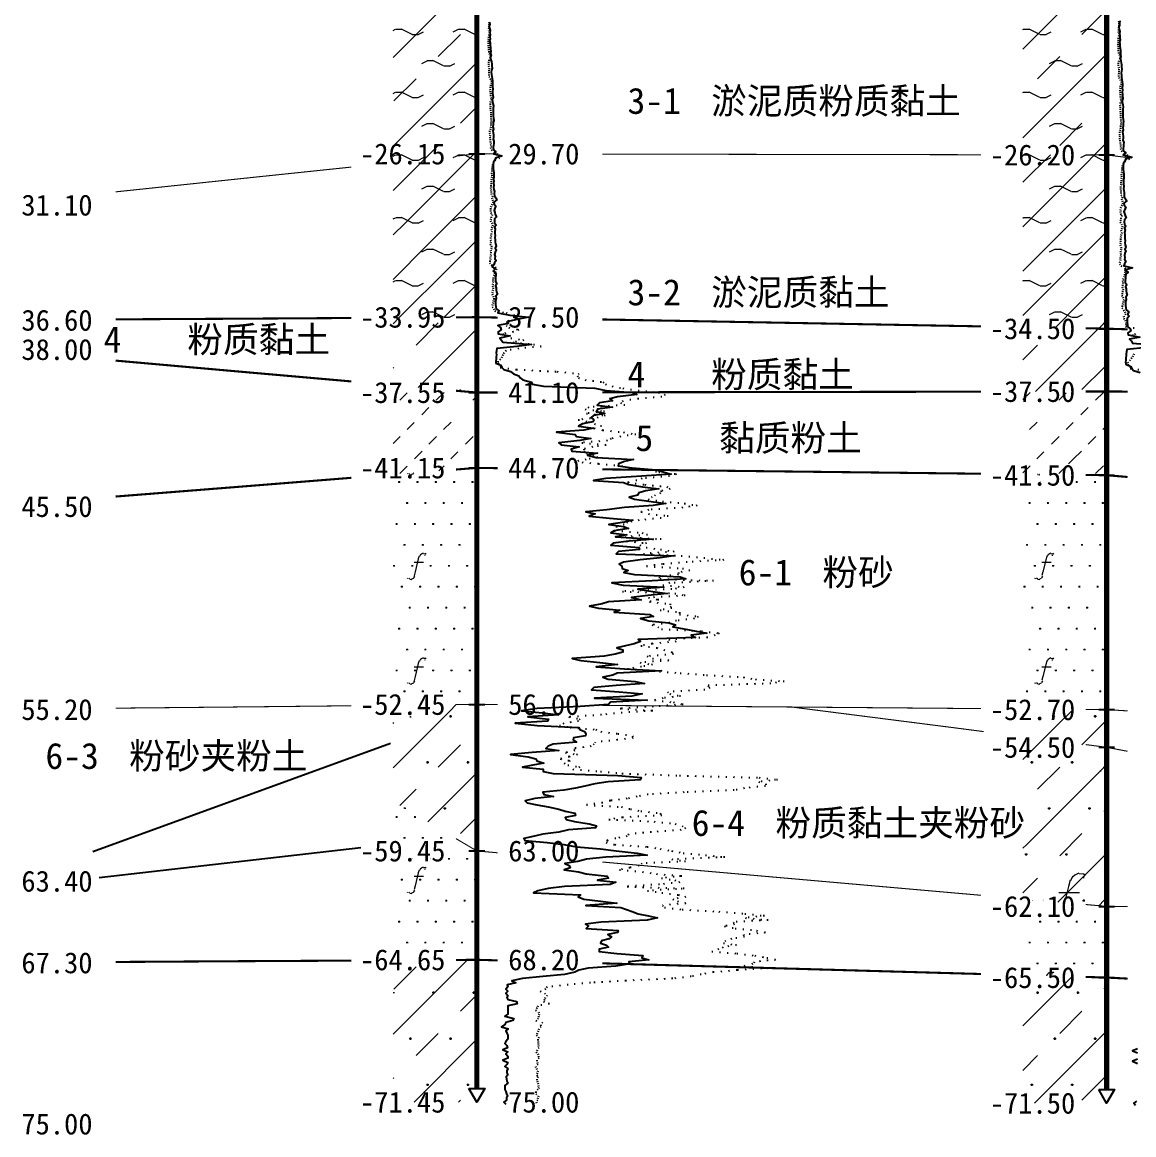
# Model space of a CAD drawing. Extents: x -37 to 3540, y -1485 to 297.
# Drawn here: x 1123.4 to 1229.7, y -231.4 to -125.1 of the extents above; entities that cross this region are included whole.
import ezdxf
from ezdxf.enums import TextEntityAlignment as Align

# ---------------------------------------------------------------- set-up
doc = ezdxf.new("R2010")
doc.units = 0
doc.linetypes.add('DOT', pattern=[6.35, 0, -6.35])
for name, color, linetype in [('CURVE', 200, 'CONTINUOUS'), ('HOLE', 41, 'CONTINUOUS'), ('STRATUM', 241, 'CONTINUOUS')]:
    doc.layers.add(name, color=color, linetype=linetype)
doc.layers.add('HATCH', color=7, linetype='CONTINUOUS', lineweight=13)
doc.styles.add('ST', font='')
doc.styles.get('ST').set_extended_font_data('SimSun')
pattern_1 = [(45, (761.2035, -297), (-4.24264, 4.24264), [10, 0]), (45, (762.2645, -300.182), (-2.12132, 6.36396), [3, -3]), (26.565, (762.2776, -297.2536), (5.999823, 5.999812), [0.567, -12.849]), (0, (761.7106, -297.2536), (0, 6), [0.567, -5.433]), (26.565, (759.6222, -297), (5.999823, 5.999812), [0.567, -12.849]), (0, (760.1293, -296.7464), (0, 6), [0.567, -5.433]), (153.435, (761.7106, -297.2536), (-5.999818, -5e-06), [1.134, -12.2826]), (26.565, (765.2776, -294.2536), (5.999823, 5.999812), [0.567, -12.849]), (0, (764.7106, -294.2536), (0, 6), [0.567, -5.433]), (26.565, (762.6222, -294), (5.999823, 5.999812), [0.567, -12.849]), (0, (763.1293, -293.7464), (0, 6), [0.567, -5.433]), (153.435, (764.7106, -294.2536), (-5.999818, -5e-06), [1.134, -12.2826])]
pattern_2 = [(45, (761.2035, -297), (-2.12132, 2.12132), [10, 0]), (26.565, (762.2776, -297.2536), (5.999823, 5.999812), [0.567, -12.849]), (0, (761.7106, -297.2536), (0, 6), [0.567, -5.433]), (26.565, (759.6222, -297), (5.999823, 5.999812), [0.567, -12.849]), (0, (760.1293, -296.7464), (0, 6), [0.567, -5.433]), (153.435, (761.7106, -297.2536), (-5.999818, -5e-06), [1.134, -12.2826]), (26.565, (765.2776, -294.2536), (5.999823, 5.999812), [0.567, -12.849]), (0, (764.7106, -294.2536), (0, 6), [0.567, -5.433]), (26.565, (762.6222, -294), (5.999823, 5.999812), [0.567, -12.849]), (0, (763.1293, -293.7464), (0, 6), [0.567, -5.433]), (153.435, (764.7106, -294.2536), (-5.999818, -5e-06), [1.134, -12.2826])]
pattern_3 = [(45, (761.2035, -297), (-4.24264, 4.24264), [10, 0]), (45, (762.2645, -300.182), (-2.12132, 6.36396), [3, -3])]
pattern_4 = [(45, (761.2035, -297), (-6e-07, 6.99998), [0.9473, -8.9522]), (45, (762.6035, -295.6), (-6e-07, 6.99998), [0.9869, -8.9126]), (45, (764.0035, -294.2), (-6e-07, 6.99998), [1.06018, -8.83931]), (45, (765.4035, -292.8), (-6e-07, 6.99998), [0.94918, -8.95032]), (45, (766.8035, -291.4), (-6e-07, 6.99998), [1.0365, -8.86299]), (45, (764.7035, -297), (-6e-07, 6.99998), [1.01335, -8.88615]), (45, (766.1035, -295.6), (-6e-07, 6.99998), [1.07896, -12.12037]), (45, (767.5035, -294.2), (-6e-07, 6.99998), [0.99882, -8.90067]), (45, (761.9035, -292.8), (-4e-07, 6.99998), [1.05533, -8.844165]), (45, (763.3035, -291.4), (-4e-07, 6.99998), [1.0365, -8.86299])]
pattern_5 = [(82.875, (760.3688, -298.206), (0.0003693, 10.0001764), [0.08929, -80.53371]), (143.13, (760.4699, -298.2818), (-29.999964, 20.000054), [0.12627, -49.87373]), (172.875, (760.647, -298.304), (-70.0002457, 9.9996603), [0.17857, -80.44443]), (206.565, (760.8255, -298.2147), (-9.999705, -9.999687), [0.19954, -22.16046]), (243.435, (760.9148, -298.0363), (9e-06, -9.999696), [0.19954, -22.16146]), (255.964, (761.004, -297.679), (-0.0002, -9.999501), [0.36813, -40.86287]), (255.964, (761.314, -296.439), (-0.0002, -9.999501), [1.27838, -39.95262]), (255.964, (761.3826, -296.165), (-0.0002, -9.999501), [0.28235, -40.94865]), (216.87, (761.5728, -295.9108), (-9.999982, -10.000018), [0.12627, -49.87373]), (243.435, (761.472, -295.9865), (9e-06, -9.999696), [0.19954, -22.16146]), (206.565, (761.7513, -295.8215), (-9.999705, -9.999687), [0.19954, -22.16046]), (172.875, (761.9285, -295.8437), (-70.0002457, 9.9996603), [0.17857, -80.44443]), (143.13, (762.0295, -295.9194), (-29.999964, 20.000054), [0.12627, -49.87373]), (82.875, (762.0184, -296.008), (0.0003693, 10.0001764), [0.08929, -80.53371]), (0, (760.874, -296.66), (0, 10), [0.89286, -9.10714]), (0, (761.2285, -297), (1, 2), [0, -1.75]), (0, (761.2035, -296.975), (1, 2), [0, -1.75]), (0, (761.2035, -297), (1, 2), [0, -1.75]), (0, (761.1785, -297), (1, 2), [0, -1.75]), (0, (761.2035, -297.025), (1, 2), [0, -1.75])]
pattern_6 = [(82.875, (759.3673, -299.6533), (0.000812, 22.000388), [0.19644, -177.17416]), (143.13, (759.5896, -299.82), (-65.99992, 44.000118), [0.2778, -109.7222]), (172.875, (759.9794, -299.8687), (-154.00054, 21.999253), [0.39285, -176.97775]), (206.565, (760.372, -299.672), (-21.99935, -21.99931), [0.439, -48.753]), (243.435, (760.568, -299.28), (2e-05, -21.99933), [0.439, -48.7552]), (255.964, (760.765, -298.494), (-0.00044, -21.9989), [0.8099, -89.8983]), (255.964, (761.447, -295.7656), (-0.00044, -21.9989), [2.8124, -87.8958]), (255.964, (761.5975, -295.163), (-0.00044, -21.9989), [0.6212, -90.087]), (216.87, (762.016, -294.6037), (-21.99996, -22.00004), [0.2778, -109.7222]), (243.435, (761.794, -294.77), (2e-05, -21.99933), [0.439, -48.7552]), (206.565, (762.409, -294.407), (-21.99935, -21.99931), [0.439, -48.753]), (172.875, (762.7985, -294.456), (-154.00054, 21.999253), [0.39285, -176.97775]), (143.13, (763.0207, -294.6228), (-65.99992, 44.000118), [0.2778, -109.7222]), (82.875, (762.9964, -294.8177), (0.000812, 22.000388), [0.19644, -177.17416]), (0, (760.478, -296.252), (0, 22), [1.9643, -20.0357]), (0, (761.2585, -297), (2.2, 4.4), [0, -3.85]), (0, (761.2035, -296.945), (2.2, 4.4), [0, -3.85]), (0, (761.2035, -297), (2.2, 4.4), [0, -3.85]), (0, (761.1485, -297), (2.2, 4.4), [0, -3.85]), (0, (761.2035, -297.055), (2.2, 4.4), [0, -3.85])]

msp = doc.modelspace()

# ---------------------------------------------------------------- hatches: boundary and pattern name
at = {"layer": 'HATCH'}
h = msp.add_hatch(dxfattribs=at)
h.set_pattern_fill('YNFNT', color=251, style=0)
h.set_pattern_definition(pattern_1)
h.paths.add_polyline_path([(1166.88, -123.25), (1158.88, -122.65), (1158.88, -138.49), (1166.88, -137.65)])
h.paths.add_polyline_path([(1154.81, -139.14), (1164.36, -139.14), (1164.36, -136.21), (1154.81, -136.21)], flags=9)
h.paths.add_polyline_path([(1154.81, -124.74), (1164.36, -124.74), (1164.36, -121.81), (1154.81, -121.81)], flags=9)
h = msp.add_hatch(dxfattribs=at)
h.set_pattern_fill('YNFNT', color=251, style=0)
h.set_pattern_definition(pattern_1)
h.paths.add_polyline_path([(1227.07, -123.35), (1219.07, -123.33), (1219.07, -137.73), (1227.07, -137.75)])
h.paths.add_polyline_path([(1215, -139.23), (1224.56, -139.23), (1224.56, -136.3), (1215, -136.3)], flags=9)
h.paths.add_polyline_path([(1215, -124.83), (1224.56, -124.83), (1224.56, -121.9), (1215, -121.9)], flags=9)
h = msp.add_hatch(dxfattribs=at)
h.set_pattern_fill('YNNT', color=251, style=0)
h.set_pattern_definition(pattern_2)
h.paths.add_polyline_path([(1166.88, -137.65), (1158.88, -138.49), (1158.88, -153.3), (1166.88, -153.25)])
h.paths.add_polyline_path([(1154.81, -154.74), (1164.36, -154.74), (1164.36, -151.81), (1154.81, -151.81)], flags=9)
h.paths.add_polyline_path([(1154.81, -139.14), (1164.36, -139.14), (1164.36, -136.21), (1154.81, -136.21)], flags=9)
h = msp.add_hatch(dxfattribs=at)
h.set_pattern_fill('YNNT', color=251, style=0)
h.set_pattern_definition(pattern_2)
h.paths.add_polyline_path([(1227.07, -137.75), (1219.07, -137.73), (1219.07, -154.2), (1227.07, -154.35)])
h.paths.add_polyline_path([(1215, -155.83), (1224.56, -155.83), (1224.56, -152.9), (1215, -152.9)], flags=9)
h.paths.add_polyline_path([(1215, -139.23), (1224.56, -139.23), (1224.56, -136.3), (1215, -136.3)], flags=9)
h = msp.add_hatch(dxfattribs=at)
h.set_pattern_fill('FZNT', color=32, style=0)
h.set_pattern_definition(pattern_3)
h.paths.add_polyline_path([(1166.88, -153.25), (1158.88, -153.3), (1158.88, -159.75), (1166.88, -160.45)])
h.paths.add_polyline_path([(1154.81, -161.94), (1164.36, -161.94), (1164.36, -159.01), (1154.81, -159.01)], flags=9)
h.paths.add_polyline_path([(1154.81, -154.74), (1164.36, -154.74), (1164.36, -151.81), (1154.81, -151.81)], flags=9)
h = msp.add_hatch(dxfattribs=at)
h.set_pattern_fill('FZNT', color=32, style=0)
h.set_pattern_definition(pattern_3)
h.paths.add_polyline_path([(1227.07, -154.35), (1219.07, -154.2), (1219.07, -160.36), (1227.07, -160.35)])
h.paths.add_polyline_path([(1215, -161.83), (1224.56, -161.83), (1224.56, -158.9), (1215, -158.9)], flags=9)
h.paths.add_polyline_path([(1215, -155.83), (1224.56, -155.83), (1224.56, -152.9), (1215, -152.9)], flags=9)
h = msp.add_hatch(dxfattribs=at)
h.set_pattern_fill('NZFT', color=52, style=0)
h.set_pattern_definition(pattern_4)
h.paths.add_polyline_path([(1166.88, -160.45), (1158.88, -159.75), (1158.88, -168.29), (1166.88, -167.65)])
h.paths.add_polyline_path([(1154.81, -169.14), (1164.36, -169.14), (1164.36, -166.22), (1154.81, -166.22)], flags=9)
h.paths.add_polyline_path([(1154.81, -161.94), (1164.36, -161.94), (1164.36, -159.01), (1154.81, -159.01)], flags=9)
h = msp.add_hatch(dxfattribs=at)
h.set_pattern_fill('NZFT', color=52, style=0)
h.set_pattern_definition(pattern_4)
h.paths.add_polyline_path([(1227.07, -160.35), (1219.07, -160.36), (1219.07, -168.25), (1227.07, -168.35)])
h.paths.add_polyline_path([(1215, -169.83), (1224.56, -169.83), (1224.56, -166.9), (1215, -166.9)], flags=9)
h.paths.add_polyline_path([(1215, -161.83), (1224.56, -161.83), (1224.56, -158.9), (1215, -158.9)], flags=9)
h = msp.add_hatch(dxfattribs=at)
h.set_pattern_fill('FS', color=142, style=0)
h.set_pattern_definition(pattern_5)
h.paths.add_polyline_path([(1166.88, -167.65), (1158.88, -168.29), (1158.88, -190.34), (1166.88, -190.25)])
h.paths.add_polyline_path([(1154.81, -191.74), (1164.36, -191.74), (1164.36, -188.84), (1154.81, -188.84)], flags=9)
h.paths.add_polyline_path([(1154.81, -169.14), (1164.36, -169.14), (1164.36, -166.22), (1154.81, -166.22)], flags=9)
h = msp.add_hatch(dxfattribs=at)
h.set_pattern_fill('FS', color=142, style=0)
h.set_pattern_definition(pattern_5)
h.paths.add_polyline_path([(1227.07, -168.35), (1219.07, -168.25), (1219.07, -190.68), (1227.07, -190.75)])
h.paths.add_polyline_path([(1215, -192.23), (1224.56, -192.23), (1224.56, -189.3), (1215, -189.3)], flags=9)
h.paths.add_polyline_path([(1215, -169.83), (1224.56, -169.83), (1224.56, -166.9), (1215, -166.9)], flags=9)
h = msp.add_hatch(dxfattribs=at)
h.set_pattern_fill('FZNT', color=32, style=0)
h.set_pattern_definition(pattern_3)
h.paths.add_polyline_path([(1166.88, -190.25), (1158.88, -190.34), (1158.88, -199.52), (1166.88, -204.25)])
h.paths.add_polyline_path([(1154.81, -191.74), (1164.36, -191.74), (1164.36, -188.84), (1154.81, -188.84)], flags=9)
h = msp.add_hatch(dxfattribs=at)
h.set_pattern_fill('FS', color=32, scale=2.2, style=0)
h.set_pattern_definition(pattern_6)
h.paths.add_polyline_path([(1166.88, -190.25), (1158.88, -190.34), (1158.88, -199.52), (1166.88, -204.25)])
h.paths.add_polyline_path([(1154.81, -191.74), (1164.36, -191.74), (1164.36, -188.84), (1154.81, -188.84)], flags=9)
h = msp.add_hatch(dxfattribs=at)
h.set_pattern_fill('FZNT', color=32, style=0)
h.set_pattern_definition(pattern_3)
h.paths.add_polyline_path([(1227.07, -190.75), (1219.07, -190.68), (1219.07, -193.32), (1227.07, -194.35)])
h.paths.add_polyline_path([(1215, -195.83), (1224.56, -195.83), (1224.56, -192.9), (1215, -192.9)], flags=9)
h.paths.add_polyline_path([(1215, -192.23), (1224.56, -192.23), (1224.56, -189.3), (1215, -189.3)], flags=9)
h = msp.add_hatch(dxfattribs=at)
h.set_pattern_fill('FS', color=32, scale=2.2, style=0)
h.set_pattern_definition(pattern_6)
h.paths.add_polyline_path([(1227.07, -190.75), (1219.07, -190.68), (1219.07, -193.32), (1227.07, -194.35)])
h.paths.add_polyline_path([(1215, -195.83), (1224.56, -195.83), (1224.56, -192.9), (1215, -192.9)], flags=9)
h.paths.add_polyline_path([(1215, -192.23), (1224.56, -192.23), (1224.56, -189.3), (1215, -189.3)], flags=9)
h = msp.add_hatch(dxfattribs=at)
h.set_pattern_fill('FZNT', color=32, style=0)
h.set_pattern_definition(pattern_3)
h.paths.add_polyline_path([(1227.07, -194.35), (1219.07, -193.32), (1219.07, -208.84), (1227.07, -209.55)])
h.paths.add_polyline_path([(1215, -211.03), (1224.56, -211.03), (1224.56, -208.1), (1215, -208.1)], flags=9)
h.paths.add_polyline_path([(1215, -195.83), (1224.56, -195.83), (1224.56, -192.9), (1215, -192.9)], flags=9)
h = msp.add_hatch(dxfattribs=at)
h.set_pattern_fill('FS', color=32, scale=2.2, style=0)
h.set_pattern_definition(pattern_6)
h.paths.add_polyline_path([(1227.07, -194.35), (1219.07, -193.32), (1219.07, -208.84), (1227.07, -209.55)])
h.paths.add_polyline_path([(1215, -211.03), (1224.56, -211.03), (1224.56, -208.1), (1215, -208.1)], flags=9)
h.paths.add_polyline_path([(1215, -195.83), (1224.56, -195.83), (1224.56, -192.9), (1215, -192.9)], flags=9)
h = msp.add_hatch(dxfattribs=at)
h.set_pattern_fill('FS', color=142, style=0)
h.set_pattern_definition(pattern_5)
h.paths.add_polyline_path([(1166.88, -204.25), (1158.88, -199.52), (1158.88, -214.7), (1166.88, -214.65)])
h.paths.add_polyline_path([(1154.81, -216.14), (1164.36, -216.14), (1164.36, -213.21), (1154.81, -213.21)], flags=9)
h.paths.add_polyline_path([(1154.81, -205.74), (1164.36, -205.74), (1164.36, -202.81), (1154.81, -202.81)], flags=9)
h = msp.add_hatch(dxfattribs=at)
h.set_pattern_fill('FS', color=142, style=0)
h.set_pattern_definition(pattern_5)
h.paths.add_polyline_path([(1227.07, -209.55), (1219.07, -208.84), (1219.07, -216.12), (1227.07, -216.35)])
h.paths.add_polyline_path([(1215, -217.83), (1224.56, -217.83), (1224.56, -214.9), (1215, -214.9)], flags=9)
h.paths.add_polyline_path([(1215, -211.03), (1224.56, -211.03), (1224.56, -208.1), (1215, -208.1)], flags=9)
h = msp.add_hatch(dxfattribs=at)
h.set_pattern_fill('FZNT', color=32, style=0)
h.set_pattern_definition(pattern_3)
h.paths.add_polyline_path([(1166.88, -214.65), (1158.88, -214.7), (1158.88, -228.25), (1166.88, -228.25), (1166.13, -226.95), (1166.88, -226.95)])
h.paths.add_polyline_path([(1154.81, -229.74), (1164.36, -229.74), (1164.36, -226.82), (1154.81, -226.82)], flags=9)
h.paths.add_polyline_path([(1154.81, -216.14), (1164.36, -216.14), (1164.36, -213.21), (1154.81, -213.21)], flags=9)
h = msp.add_hatch(dxfattribs=at)
h.set_pattern_fill('FS', color=32, scale=2.2, style=0)
h.set_pattern_definition(pattern_6)
h.paths.add_polyline_path([(1166.88, -214.65), (1158.88, -214.7), (1158.88, -228.25), (1166.88, -228.25), (1166.13, -226.95), (1166.88, -226.95)])
h.paths.add_polyline_path([(1154.81, -229.74), (1164.36, -229.74), (1164.36, -226.82), (1154.81, -226.82)], flags=9)
h.paths.add_polyline_path([(1154.81, -216.14), (1164.36, -216.14), (1164.36, -213.21), (1154.81, -213.21)], flags=9)
h = msp.add_hatch(dxfattribs=at)
h.set_pattern_fill('FZNT', color=32, style=0)
h.set_pattern_definition(pattern_3)
h.paths.add_polyline_path([(1227.07, -216.35), (1219.07, -216.12), (1219.07, -228.35), (1227.07, -228.35), (1226.32, -227.05), (1227.07, -227.05)])
h.paths.add_polyline_path([(1215, -229.83), (1224.56, -229.83), (1224.56, -226.9), (1215, -226.9)], flags=9)
h.paths.add_polyline_path([(1215, -217.83), (1224.56, -217.83), (1224.56, -214.9), (1215, -214.9)], flags=9)
h = msp.add_hatch(dxfattribs=at)
h.set_pattern_fill('FS', color=32, scale=2.2, style=0)
h.set_pattern_definition(pattern_6)
h.paths.add_polyline_path([(1227.07, -216.35), (1219.07, -216.12), (1219.07, -228.35), (1227.07, -228.35), (1226.32, -227.05), (1227.07, -227.05)])
h.paths.add_polyline_path([(1215, -229.83), (1224.56, -229.83), (1224.56, -226.9), (1215, -226.9)], flags=9)
h.paths.add_polyline_path([(1215, -217.83), (1224.56, -217.83), (1224.56, -214.9), (1215, -214.9)], flags=9)

# ---------------------------------------------------------------- linework, layer by layer
at = {"layer": 'CURVE', "color": 100, "linetype": 'DOT', "ltscale": 0.1}
for points in [[(1168.04, -125.05), (1168.05, -125.25), (1168.03, -125.45), (1168.02, -125.65), (1167.98, -125.85), (1168.08, -126.05), (1168.04, -126.25), (1168, -126.45), (1167.98, -126.65), (1167.97, -126.85), (1167.95, -127.05), (1167.97, -127.25), (1167.98, -127.45), (1167.98, -127.65), (1168.02, -127.85), (1168.04, -128.05), (1168.18, -128.25), (1168.16, -128.45), (1168.04, -128.65), (1168, -128.85), (1167.98, -129.05), (1168.01, -129.25), (1168.06, -129.45), (1168.04, -129.65), (1168.04, -129.85), (1168.02, -130.05), (1168.04, -130.25), (1168.17, -130.45), (1168.29, -130.65), (1168.28, -130.85), (1168.19, -131.05), (1168.17, -131.25), (1168.13, -131.45), (1168.15, -131.65), (1168.18, -131.85), (1168.18, -132.05), (1168.21, -132.25), (1168.28, -132.45), (1168.18, -132.65), (1168.15, -132.85), (1168.18, -133.05), (1168.16, -133.25), (1168.18, -133.45), (1168.21, -133.65), (1168.21, -133.85), (1168.21, -134.05), (1168.23, -134.25), (1168.26, -134.45), (1168.23, -134.65), (1168.22, -134.85), (1168.22, -135.05), (1168.18, -135.25), (1168.1, -135.45), (1168.1, -135.65), (1168.14, -135.85), (1168.11, -136.05), (1168.14, -136.25), (1168.17, -136.45), (1168.2, -136.65), (1168.24, -136.85), (1168.2, -137.05), (1168.26, -137.25), (1168.52, -137.45), (1168.79, -137.65), (1169.28, -137.85), (1169.06, -138.05), (1168.67, -138.25), (1168.5, -138.45), (1168.39, -138.65), (1168.34, -138.85), (1168.32, -139.05), (1168.32, -139.25), (1168.28, -139.45), (1168.3, -139.65), (1168.3, -139.85), (1168.27, -140.05), (1168.24, -140.25), (1168.26, -140.45), (1168.21, -140.65), (1168.2, -140.85), (1168.23, -141.05), (1168.24, -141.25), (1168.24, -141.45), (1168.37, -141.65), (1168.31, -141.85), (1168.37, -142.05), (1168.44, -142.25), (1168.36, -142.45), (1168.24, -142.65), (1168.2, -142.85), (1168.18, -143.05), (1168.22, -143.25), (1168.36, -143.45), (1168.25, -143.65), (1168.22, -143.85), (1168.18, -144.05), (1168.3, -144.25), (1168.41, -144.45), (1168.33, -144.65), (1168.24, -144.85), (1168.33, -145.05), (1168.26, -145.25), (1168.24, -145.45), (1168.2, -145.65), (1168.2, -145.85), (1168.21, -146.05), (1168.17, -146.25), (1168.28, -146.45), (1168.28, -146.65), (1168.2, -146.85), (1168.22, -147.05), (1168.23, -147.25), (1168.17, -147.45), (1168.2, -147.65), (1168.13, -147.85), (1168.1, -148.05), (1168.25, -148.25), (1168.63, -148.45), (1168.79, -148.65), (1168.64, -148.85), (1168.59, -149.05), (1168.56, -149.25), (1168.45, -149.45), (1168.4, -149.65), (1168.44, -149.85), (1168.41, -150.05), (1168.37, -150.25), (1168.45, -150.45), (1168.41, -150.65), (1168.37, -150.85), (1168.35, -151.05), (1168.43, -151.25), (1168.52, -151.45), (1168.47, -151.65), (1168.44, -151.85), (1168.38, -152.05), (1168.34, -152.25), (1168.5, -152.45), (1168.61, -152.65), (1169.68, -152.85), (1170.5, -153.05), (1170.53, -153.25), (1170.64, -153.45), (1169.75, -153.65), (1169.77, -153.85), (1169.68, -154.05), (1169.95, -154.25), (1170.9, -154.45), (1170.37, -154.65), (1169.33, -154.85), (1169.65, -155.05), (1170.13, -155.25), (1171.38, -155.45), (1170.33, -155.65), (1172.3, -155.85), (1173.04, -156.05), (1170.89, -156.25), (1169.68, -156.45), (1169.48, -156.65), (1169.39, -156.85), (1169.28, -157.05), (1169.14, -157.25), (1168.89, -157.45), (1168.9, -157.65), (1169.14, -157.85), (1169.12, -158.05), (1170.68, -158.25), (1174.56, -158.45), (1176.62, -158.65), (1176.5, -158.85), (1176.59, -159.05), (1177.22, -159.25), (1178.93, -159.45), (1179.19, -159.65), (1179.8, -159.85), (1180.84, -160.05), (1182.3, -160.25), (1184.25, -160.45), (1184.88, -160.65), (1184.55, -160.85), (1182.33, -161.05), (1180.85, -161.25), (1180.62, -161.45), (1181.02, -161.65), (1177.59, -161.85), (1177.23, -162.05), (1179.07, -162.25), (1177.36, -162.45), (1179.14, -162.65), (1178.47, -162.85), (1176.58, -163.05), (1177.52, -163.25), (1178.14, -163.45), (1178.8, -163.65), (1178.1, -163.85), (1178.91, -164.05), (1180.9, -164.25), (1182.08, -164.45), (1180.63, -164.65), (1179.72, -164.85), (1179.37, -165.05), (1176.92, -165.25), (1179.23, -165.45), (1177.97, -165.65), (1177.1, -165.85), (1177.13, -166.05), (1177.37, -166.25), (1177.95, -166.45), (1178.44, -166.65), (1177.34, -166.85), (1176.2, -167.05), (1178.52, -167.25), (1180.71, -167.45), (1181.52, -167.65), (1183.22, -167.85), (1184.27, -168.05), (1185.97, -168.25), (1185.29, -168.45), (1182.68, -168.65), (1182.17, -168.85), (1181.28, -169.05), (1182.92, -169.25), (1185.04, -169.45), (1185.37, -169.65), (1184.51, -169.85), (1184.44, -170.05), (1183.93, -170.25), (1183.65, -170.45), (1183.25, -170.65), (1184.63, -170.85), (1186.71, -171.05), (1187.95, -171.25), (1186.57, -171.45), (1183.32, -171.65), (1182.57, -171.85), (1183.28, -172.05), (1185.17, -172.25), (1184.5, -172.45), (1182.41, -172.65), (1181.28, -172.85), (1180.96, -173.05), (1180.18, -173.25), (1181.17, -173.45), (1180.01, -173.65), (1182.69, -173.85), (1183.18, -174.05), (1181.02, -174.25), (1184.49, -174.45), (1181.2, -174.65), (1183.1, -174.85), (1182.45, -175.05), (1183.06, -175.25), (1184.42, -175.45), (1185.75, -175.65), (1182.82, -175.85), (1186.42, -176.05), (1188.57, -176.25), (1190.48, -176.45), (1186.99, -176.65), (1184.64, -176.85), (1183.09, -177.05), (1186.54, -177.25), (1187.23, -177.45), (1186.15, -177.65), (1186.15, -177.85), (1184.32, -178.05), (1184.41, -178.25), (1189.51, -178.45), (1185.31, -178.65), (1184.65, -178.85), (1186.69, -179.05), (1185.53, -179.25), (1180.8, -179.45), (1185.79, -179.65), (1186.8, -179.85), (1183.3, -180.05), (1184.26, -180.25), (1183.37, -180.45), (1185.35, -180.65), (1185.35, -180.85), (1185.52, -181.05), (1184.4, -181.25), (1186.25, -181.45), (1186.26, -181.65), (1188.03, -181.85), (1187.68, -182.05), (1185.96, -182.25), (1185.32, -182.45), (1183.65, -182.65), (1184.17, -182.85), (1184.53, -183.05), (1188.36, -183.25), (1190.03, -183.45), (1189.67, -183.65), (1188.94, -183.85), (1185.22, -184.05), (1185.94, -184.25), (1183.64, -184.45), (1182.57, -184.65), (1184.08, -184.85), (1184.75, -185.05), (1185.52, -185.25), (1185.67, -185.45), (1183.15, -185.65), (1183.67, -185.85), (1185.22, -186.05), (1182.49, -186.25), (1183.66, -186.45), (1182.62, -186.65), (1181.27, -186.85), (1183.59, -187.05), (1186.32, -187.25), (1188.83, -187.45), (1192.35, -187.65), (1193.5, -187.85), (1196.26, -188.05), (1194.97, -188.25), (1189, -188.45), (1189.14, -188.65), (1188.67, -188.85), (1185.11, -189.05), (1185.31, -189.25), (1186.36, -189.45), (1184.7, -189.65), (1183.86, -189.85), (1185.67, -190.05), (1186.6, -190.25), (1183.75, -190.45), (1180.57, -190.65), (1183.7, -190.85), (1180.77, -191.05), (1178.8, -191.25), (1175.67, -191.45), (1176.71, -191.65), (1176.61, -191.85), (1175.2, -192.05), (1174.77, -192.25), (1175.81, -192.45), (1178.25, -192.65), (1178.74, -192.85), (1180.35, -193.05), (1181.76, -193.25), (1181.81, -193.45), (1180.33, -193.65), (1178.2, -193.85), (1178.06, -194.05), (1177.82, -194.25), (1176.22, -194.45), (1176.26, -194.65), (1175.36, -194.85), (1176.51, -195.05), (1175.71, -195.25), (1174.86, -195.45), (1175.8, -195.65), (1175.24, -195.85), (1175.59, -196.05), (1176.71, -196.25), (1176.06, -196.45), (1178.7, -196.65), (1180.75, -196.85), (1186.26, -197.05), (1193.86, -197.25), (1195.62, -197.45), (1193.84, -197.65), (1194.51, -197.85), (1194.46, -198.05), (1192.47, -198.25), (1191.49, -198.45), (1186.71, -198.65), (1183.26, -198.85), (1182.19, -199.05), (1181.26, -199.25), (1179.64, -199.45), (1178.9, -199.65), (1177.36, -199.85), (1180.7, -200.05), (1181.56, -200.25), (1182.56, -200.45), (1184.4, -200.65), (1184.56, -200.85), (1180.81, -201.05), (1179.51, -201.25), (1183.83, -201.45), (1185.84, -201.65), (1186.49, -201.85), (1186.81, -202.05), (1186.4, -202.25), (1183.56, -202.45), (1181.41, -202.65), (1181.26, -202.85), (1180.16, -203.05), (1179.35, -203.25), (1179.23, -203.45), (1180.06, -203.65), (1183.16, -203.85), (1184.41, -204.05), (1185.5, -204.25), (1186.61, -204.45), (1188.72, -204.65), (1190.57, -204.85), (1185.52, -205.05), (1186.83, -205.25), (1182.66, -205.45), (1182.35, -205.65), (1181.51, -205.85), (1180.52, -206.05), (1182.71, -206.25), (1184.06, -206.45), (1186.46, -206.65), (1184.54, -206.85), (1185.81, -207.05), (1186.27, -207.25), (1184.35, -207.45), (1181.26, -207.65), (1186.71, -207.85), (1183.2, -208.05), (1184.57, -208.25), (1186.16, -208.45), (1186.85, -208.65), (1185.61, -208.85), (1186.06, -209.05), (1186.86, -209.25), (1184.61, -209.45), (1184.82, -209.65), (1186.51, -209.85), (1190.02, -210.05), (1192.5, -210.25), (1194.36, -210.45), (1192.56, -210.65), (1194.71, -210.85), (1191.39, -211.05), (1191.51, -211.25), (1190.55, -211.45), (1191.57, -211.65), (1193.62, -211.85), (1194.46, -212.05), (1192.36, -212.25), (1192.45, -212.45), (1191.25, -212.65), (1190.66, -212.85), (1190.44, -213.05), (1191.69, -213.25), (1190.41, -213.45), (1190.02, -213.65), (1189.33, -213.85), (1191.73, -214.05), (1193.44, -214.25), (1194.6, -214.45), (1195.44, -214.65), (1193.4, -214.85), (1193.25, -215.05), (1192.42, -215.25), (1194.81, -215.45), (1191.77, -215.65), (1189.5, -215.85), (1188.31, -216.05), (1187.36, -216.25), (1185.6, -216.45), (1181.11, -216.65), (1177.75, -216.85), (1175.61, -217.05), (1173.61, -217.25), (1173.46, -217.45), (1172.94, -217.65), (1173.34, -217.85), (1173.61, -218.05), (1173.41, -218.25), (1173.37, -218.45), (1173.26, -218.65), (1173.81, -218.85), (1172.71, -219.05), (1172.64, -219.25), (1172.5, -219.45), (1172.77, -219.65), (1172.85, -219.85), (1172.77, -220.05), (1172.75, -220.25), (1172.51, -220.45), (1173.15, -220.65), (1172.96, -220.85), (1173.01, -221.05), (1172.81, -221.25), (1172.75, -221.45), (1172.64, -221.65), (1172.56, -221.85), (1172.81, -222.05), (1172.71, -222.25), (1172.74, -222.45), (1172.74, -222.65), (1172.74, -222.85), (1172.8, -223.05), (1172.64, -223.25), (1172.56, -223.45), (1172.71, -223.65), (1172.76, -223.85), (1172.81, -224.05), (1172.6, -224.25), (1172.66, -224.45), (1172.71, -224.65), (1172.49, -224.85), (1172.57, -225.05), (1172.72, -225.25), (1172.64, -225.45), (1172.62, -225.65), (1172.74, -225.85), (1172.61, -226.05), (1172.64, -226.25), (1172.71, -226.45), (1172.75, -226.65), (1172.8, -226.85), (1172.71, -227.05), (1172.51, -227.25), (1172.52, -227.45), (1172.77, -227.65), (1172.71, -227.85), (1172.67, -228.05), (1172.56, -228.25), (1172.61, -228.45)], [(1228.22, -124.95), (1228.23, -125.15), (1228.24, -125.35), (1228.22, -125.55), (1228.21, -125.75), (1228.17, -125.95), (1228.27, -126.15), (1228.23, -126.35), (1228.19, -126.55), (1228.17, -126.75), (1228.16, -126.95), (1228.14, -127.15), (1228.16, -127.35), (1228.17, -127.55), (1228.17, -127.75), (1228.21, -127.95), (1228.23, -128.15), (1228.37, -128.35), (1228.35, -128.55), (1228.23, -128.75), (1228.19, -128.95), (1228.17, -129.15), (1228.2, -129.35), (1228.25, -129.55), (1228.23, -129.75), (1228.23, -129.95), (1228.21, -130.15), (1228.23, -130.35), (1228.36, -130.55), (1228.48, -130.75), (1228.47, -130.95), (1228.38, -131.15), (1228.36, -131.35), (1228.32, -131.55), (1228.34, -131.75), (1228.37, -131.95), (1228.37, -132.15), (1228.4, -132.35), (1228.47, -132.55), (1228.37, -132.75), (1228.34, -132.95), (1228.37, -133.15), (1228.35, -133.35), (1228.37, -133.55), (1228.4, -133.75), (1228.4, -133.95), (1228.4, -134.15), (1228.42, -134.35), (1228.45, -134.55), (1228.42, -134.75), (1228.41, -134.95), (1228.41, -135.15), (1228.37, -135.35), (1228.29, -135.55), (1228.29, -135.75), (1228.33, -135.95), (1228.3, -136.15), (1228.33, -136.35), (1228.36, -136.55), (1228.39, -136.75), (1228.43, -136.95), (1228.39, -137.15), (1228.45, -137.35), (1228.71, -137.55), (1228.98, -137.75), (1229.47, -137.95), (1229.25, -138.15), (1228.86, -138.35), (1228.69, -138.55), (1228.58, -138.75), (1228.53, -138.95), (1228.51, -139.15), (1228.51, -139.35), (1228.47, -139.55), (1228.49, -139.75), (1228.49, -139.95), (1228.46, -140.15), (1228.43, -140.35), (1228.45, -140.55), (1228.4, -140.75), (1228.39, -140.95), (1228.42, -141.15), (1228.43, -141.35), (1228.43, -141.55), (1228.56, -141.75), (1228.5, -141.95), (1228.56, -142.15), (1228.63, -142.35), (1228.55, -142.55), (1228.43, -142.75), (1228.39, -142.95), (1228.37, -143.15), (1228.41, -143.35), (1228.55, -143.55), (1228.44, -143.75), (1228.41, -143.95), (1228.37, -144.15), (1228.49, -144.35), (1228.6, -144.55), (1228.52, -144.75), (1228.43, -144.95), (1228.52, -145.15), (1228.45, -145.35), (1228.43, -145.55), (1228.39, -145.75), (1228.39, -145.95), (1228.4, -146.15), (1228.36, -146.35), (1228.47, -146.55), (1228.47, -146.75), (1228.39, -146.95), (1228.41, -147.15), (1228.42, -147.35), (1228.36, -147.55), (1228.39, -147.75), (1228.32, -147.95), (1228.29, -148.15), (1228.44, -148.35), (1228.82, -148.55), (1228.98, -148.75), (1228.83, -148.95), (1228.78, -149.15), (1228.75, -149.35), (1228.64, -149.55), (1228.59, -149.75), (1228.63, -149.95), (1228.6, -150.15), (1228.56, -150.35), (1228.64, -150.55), (1228.6, -150.75), (1228.56, -150.95), (1228.54, -151.15), (1228.62, -151.35), (1228.71, -151.55), (1228.66, -151.75), (1228.63, -151.95), (1228.57, -152.15), (1228.53, -152.35), (1228.69, -152.55), (1228.8, -152.75), (1228.87, -152.95), (1228.69, -153.15), (1228.72, -153.35), (1228.83, -153.55), (1228.94, -153.75), (1228.96, -153.95), (1228.87, -154.15), (1230.14, -154.35)], [(1230.56, -154.75), (1229.52, -154.95), (1229.84, -155.15)], [(1229.67, -156.75), (1229.58, -156.95), (1229.47, -157.15), (1229.33, -157.35), (1229.08, -157.55), (1229.09, -157.75), (1229.33, -157.95), (1229.31, -158.15), (1230.87, -158.35)]]:
    msp.add_lwpolyline(points, dxfattribs=at)
at = {"layer": 'CURVE', "color": 30, "linetype": 'Continuous'}
for points in [[(1168.1, -125.05), (1168.11, -125.25), (1168.06, -125.45), (1168.09, -125.65), (1168.14, -125.85), (1168.12, -126.05), (1168.15, -126.25), (1168.13, -126.45), (1168.16, -126.65), (1168.1, -126.85), (1168.14, -127.05), (1168.14, -127.25), (1168.19, -127.45), (1168.2, -127.65), (1168.21, -127.85), (1168.2, -128.05), (1168.24, -128.25), (1168.16, -128.45), (1168.23, -128.65), (1168.28, -128.85), (1168.31, -129.05), (1168.31, -129.25), (1168.35, -129.45), (1168.29, -129.65), (1168.26, -129.85), (1168.29, -130.05), (1168.31, -130.25), (1168.34, -130.45), (1168.37, -130.65), (1168.39, -130.85), (1168.39, -131.05), (1168.37, -131.25), (1168.4, -131.45), (1168.37, -131.65), (1168.39, -131.85), (1168.41, -132.05), (1168.44, -132.25), (1168.36, -132.45), (1168.38, -132.65), (1168.42, -132.85), (1168.46, -133.05), (1168.44, -133.25), (1168.44, -133.45), (1168.44, -133.65), (1168.44, -133.85), (1168.43, -134.05), (1168.46, -134.25), (1168.49, -134.45), (1168.45, -134.65), (1168.45, -134.85), (1168.42, -135.05), (1168.46, -135.25), (1168.41, -135.45), (1168.44, -135.65), (1168.47, -135.85), (1168.47, -136.05), (1168.44, -136.25), (1168.52, -136.45), (1168.5, -136.65), (1168.48, -136.85), (1168.45, -137.05), (1168.46, -137.25), (1168.71, -137.45), (1168.47, -137.65), (1169.28, -137.85), (1168.67, -138.05), (1168.61, -138.25), (1168.48, -138.45), (1168.45, -138.65), (1168.45, -138.85), (1168.45, -139.05), (1168.48, -139.25), (1168.51, -139.45), (1168.51, -139.65), (1168.51, -139.85), (1168.48, -140.05), (1168.49, -140.25), (1168.48, -140.45), (1168.52, -140.65), (1168.48, -140.85), (1168.52, -141.05), (1168.57, -141.25), (1168.55, -141.45), (1168.57, -141.65), (1168.7, -141.85), (1168.8, -142.05), (1168.52, -142.25), (1168.55, -142.45), (1168.71, -142.65), (1168.61, -142.85), (1168.54, -143.05), (1168.59, -143.25), (1168.64, -143.45), (1168.75, -143.65), (1168.58, -143.85), (1168.56, -144.05), (1168.58, -144.25), (1168.72, -144.45), (1168.58, -144.65), (1168.64, -144.85), (1168.6, -145.05), (1168.61, -145.25), (1168.62, -145.45), (1168.61, -145.65), (1168.64, -145.85), (1168.63, -146.05), (1168.66, -146.25), (1168.73, -146.45), (1168.62, -146.65), (1168.75, -146.85), (1168.63, -147.05), (1168.58, -147.25), (1168.63, -147.45), (1168.6, -147.65), (1168.72, -147.85), (1168.58, -148.05), (1168.52, -148.25), (1168.35, -148.45), (1168.62, -148.65), (1168.43, -148.85), (1168.71, -149.05), (1168.69, -149.25), (1168.68, -149.45), (1168.66, -149.65), (1168.65, -149.85), (1168.8, -150.05), (1168.68, -150.25), (1168.74, -150.45), (1168.74, -150.65), (1168.77, -150.85), (1168.86, -151.05), (1168.71, -151.25), (1168.74, -151.45), (1168.67, -151.65), (1168.67, -151.85), (1168.68, -152.05), (1168.71, -152.25), (1168.74, -152.45), (1169, -152.65), (1168.89, -152.85), (1170.02, -153.05), (1171.83, -153.25), (1170.85, -153.45), (1169.86, -153.65), (1169.87, -153.85), (1168.88, -154.05), (1169.14, -154.25), (1169.21, -154.45), (1168.91, -154.65), (1168.93, -154.85), (1170.05, -155.05), (1169.08, -155.25), (1169.25, -155.45), (1169.37, -155.65), (1172.09, -155.85), (1170.7, -156.05), (1168.8, -156.25), (1168.77, -156.45), (1168.74, -156.65), (1168.75, -156.85), (1168.72, -157.05), (1168.72, -157.25), (1168.7, -157.45), (1168.71, -157.65), (1169.18, -157.85), (1169.28, -158.05), (1169.45, -158.25), (1170.1, -158.45), (1170.4, -158.65), (1170.89, -158.85), (1171.01, -159.05), (1171.29, -159.25), (1172.11, -159.45), (1172.17, -159.65), (1173.26, -159.85), (1178.16, -160.05), (1179.24, -160.25), (1181.77, -160.45), (1182.17, -160.65), (1180.32, -160.85), (1179.58, -161.05), (1179.86, -161.25), (1178.6, -161.45), (1178.37, -161.65), (1179.85, -161.85), (1178.41, -162.05), (1178.31, -162.25), (1179.1, -162.45), (1178.03, -162.65), (1177.82, -162.85), (1178.06, -163.05), (1177.96, -163.25), (1176.98, -163.45), (1176.61, -163.65), (1178.04, -163.85), (1177.1, -164.05), (1174.5, -164.25), (1176.29, -164.45), (1176.41, -164.65), (1177.79, -164.85), (1176.73, -165.05), (1174.71, -165.25), (1174.95, -165.45), (1176.67, -165.65), (1175.9, -165.85), (1175.95, -166.05), (1178.41, -166.25), (1177.45, -166.45), (1178.29, -166.65), (1181.86, -166.85), (1180.99, -167.05), (1180.41, -167.25), (1180.38, -167.45), (1181.71, -167.65), (1184.01, -167.85), (1184.77, -168.05), (1185.44, -168.25), (1182.62, -168.45), (1179.2, -168.65), (1178.02, -168.85), (1180.89, -169.05), (1181.42, -169.25), (1182.72, -169.45), (1184.26, -169.65), (1183.03, -169.85), (1182.35, -170.05), (1182.25, -170.25), (1181.44, -170.45), (1181.94, -170.65), (1183.53, -170.85), (1184.93, -171.05), (1183.74, -171.25), (1180.99, -171.45), (1179.32, -171.65), (1177.29, -171.85), (1178.18, -172.05), (1177.61, -172.25), (1179.55, -172.45), (1181.78, -172.65), (1180.99, -172.85), (1179.48, -173.05), (1180.94, -173.25), (1181.36, -173.45), (1180.02, -173.65), (1179.68, -173.85), (1181.21, -174.05), (1180.13, -174.25), (1183.74, -174.45), (1181.41, -174.65), (1179.92, -174.85), (1179.69, -175.05), (1182.37, -175.25), (1182.42, -175.45), (1180.42, -175.65), (1180.21, -175.85), (1185.68, -176.05), (1184.39, -176.25), (1182.49, -176.45), (1180.89, -176.65), (1180.49, -176.85), (1180.73, -177.05), (1180.78, -177.25), (1181.33, -177.45), (1180.93, -177.65), (1181.96, -177.85), (1186.3, -178.05), (1186.85, -178.25), (1183.63, -178.45), (1179.77, -178.65), (1180.87, -178.85), (1184.76, -179.05), (1182.28, -179.25), (1183.7, -179.45), (1185.07, -179.65), (1183.22, -179.85), (1181.66, -180.05), (1182.58, -180.25), (1179.45, -180.45), (1178.87, -180.65), (1177.66, -180.85), (1178.51, -181.05), (1180.55, -181.25), (1180.02, -181.45), (1183.42, -181.65), (1183.76, -181.85), (1182.51, -182.05), (1183.33, -182.25), (1185.22, -182.45), (1185.86, -182.65), (1185.6, -182.85), (1186.87, -183.05), (1187.83, -183.25), (1188.86, -183.45), (1187.38, -183.65), (1187.77, -183.85), (1182.29, -184.05), (1182.52, -184.25), (1181.91, -184.45), (1181.1, -184.65), (1180.25, -184.85), (1180.83, -185.05), (1180.83, -185.25), (1180.11, -185.45), (1179.06, -185.65), (1175.99, -185.85), (1176.81, -186.05), (1178.64, -186.25), (1180.33, -186.45), (1178.28, -186.65), (1180.98, -186.85), (1184.53, -187.05), (1180.3, -187.25), (1179.88, -187.45), (1178.91, -187.65), (1179.43, -187.85), (1182.01, -188.05), (1182.92, -188.25), (1180.2, -188.45), (1178.07, -188.65), (1177.85, -188.85), (1180.47, -189.05), (1182.69, -189.25), (1181.68, -189.45), (1178.11, -189.65), (1183.16, -189.85), (1179.67, -190.05), (1179.46, -190.25), (1176.75, -190.45), (1172.65, -190.65), (1171.16, -190.85), (1173.17, -191.05), (1174.67, -191.25), (1171.74, -191.45), (1173.74, -191.65), (1173.64, -191.85), (1170.53, -192.05), (1172.64, -192.25), (1176.63, -192.45), (1176.71, -192.65), (1177.17, -192.85), (1177.31, -193.05), (1177.26, -193.25), (1176.12, -193.45), (1176.1, -193.65), (1176.4, -193.85), (1174.16, -194.05), (1173.7, -194.25), (1173.49, -194.45), (1174.71, -194.65), (1172.17, -194.85), (1170.11, -195.05), (1171.79, -195.25), (1172.51, -195.45), (1172.61, -195.65), (1173.27, -195.85), (1172.22, -196.05), (1171.26, -196.25), (1173.22, -196.45), (1173.22, -196.65), (1174.16, -196.85), (1180.35, -197.05), (1182.6, -197.25), (1182.5, -197.45), (1179.42, -197.65), (1178.17, -197.85), (1177.2, -198.05), (1176.32, -198.25), (1175.2, -198.45), (1173.2, -198.65), (1173.27, -198.85), (1174.2, -199.05), (1172.42, -199.25), (1171.5, -199.45), (1171.7, -199.65), (1172.61, -199.85), (1173.7, -200.05), (1174.73, -200.25), (1175.31, -200.45), (1176.24, -200.65), (1176.3, -200.85), (1175.31, -201.05), (1175.42, -201.25), (1176.2, -201.45), (1177.61, -201.65), (1178.31, -201.85), (1178.22, -202.05), (1175.64, -202.25), (1174.71, -202.45), (1173.2, -202.65), (1172.38, -202.85), (1171.37, -203.05), (1171.47, -203.25), (1173.61, -203.45), (1175.2, -203.65), (1176.41, -203.85), (1178.71, -204.05), (1180.2, -204.25), (1182.2, -204.45), (1183.17, -204.65), (1179.22, -204.85), (1177.35, -205.05), (1176.52, -205.25), (1175.3, -205.45), (1175.71, -205.65), (1175.8, -205.85), (1175.22, -206.05), (1176.61, -206.25), (1177.33, -206.45), (1179.33, -206.65), (1179.46, -206.85), (1178.41, -207.05), (1180.16, -207.25), (1179.61, -207.45), (1175.26, -207.65), (1173.7, -207.85), (1172.71, -208.05), (1172.31, -208.25), (1176.8, -208.45), (1176.55, -208.65), (1177.11, -208.85), (1178.71, -209.05), (1180.27, -209.25), (1177.3, -209.45), (1180.64, -209.65), (1181.2, -209.85), (1181.74, -210.05), (1182.29, -210.25), (1183.28, -210.45), (1184.16, -210.65), (1183.16, -210.85), (1178.77, -211.05), (1177.26, -211.25), (1177.56, -211.45), (1177.33, -211.65), (1180.4, -211.85), (1180.33, -212.05), (1179.41, -212.25), (1179.75, -212.45), (1179.52, -212.65), (1178.8, -212.85), (1178.71, -213.05), (1179.26, -213.25), (1179.45, -213.45), (1178.56, -213.65), (1178.56, -213.85), (1180.27, -214.05), (1182.75, -214.25), (1182.64, -214.45), (1183.31, -214.65), (1181.41, -214.85), (1181.56, -215.05), (1180.16, -215.25), (1177.53, -215.45), (1176.64, -215.65), (1176.25, -215.85), (1175.25, -216.05), (1173.2, -216.25), (1171.23, -216.45), (1170.23, -216.65), (1170.6, -216.85), (1169.77, -217.05), (1169.85, -217.25), (1169.66, -217.45), (1169.84, -217.65), (1169.66, -217.85), (1169.84, -218.05), (1169.74, -218.25), (1169.84, -218.45), (1170.67, -218.65), (1170.75, -218.85), (1169.84, -219.05), (1169.84, -219.25), (1169.84, -219.45), (1169.84, -219.65), (1169.84, -219.85), (1169.55, -220.05), (1170.41, -220.25), (1170.31, -220.45), (1169.66, -220.65), (1169.57, -220.85), (1169.24, -221.05), (1169.87, -221.25), (1169.66, -221.45), (1169.75, -221.65), (1169.84, -221.85), (1169.84, -222.05), (1169.84, -222.25), (1169.64, -222.45), (1169.55, -222.65), (1169.75, -222.85), (1169.82, -223.05), (1169.36, -223.25), (1169.84, -223.45), (1169.66, -223.65), (1169.84, -223.85), (1169.84, -224.05), (1169.37, -224.25), (1169.83, -224.45), (1169.74, -224.65), (1169.57, -224.85), (1169.85, -225.05), (1169.74, -225.25), (1169.74, -225.45), (1169.84, -225.65), (1169.67, -225.85), (1169.71, -226.05), (1169.74, -226.25), (1169.83, -226.45), (1169.56, -226.65), (1169.56, -226.85), (1169.57, -227.05), (1169.66, -227.25), (1169.73, -227.45), (1169.83, -227.65), (1169.73, -227.85), (1169.73, -228.05), (1169.47, -228.25), (1169.65, -228.45)], [(1228.34, -124.95), (1228.29, -125.15), (1228.3, -125.35), (1228.25, -125.55), (1228.28, -125.75), (1228.33, -125.95), (1228.31, -126.15), (1228.34, -126.35), (1228.32, -126.55), (1228.35, -126.75), (1228.29, -126.95), (1228.33, -127.15), (1228.33, -127.35), (1228.38, -127.55), (1228.39, -127.75), (1228.4, -127.95), (1228.39, -128.15), (1228.43, -128.35), (1228.35, -128.55), (1228.42, -128.75), (1228.47, -128.95), (1228.5, -129.15), (1228.5, -129.35), (1228.54, -129.55), (1228.48, -129.75), (1228.45, -129.95), (1228.48, -130.15), (1228.5, -130.35), (1228.53, -130.55), (1228.56, -130.75), (1228.58, -130.95), (1228.58, -131.15), (1228.56, -131.35), (1228.59, -131.55), (1228.56, -131.75), (1228.58, -131.95), (1228.6, -132.15), (1228.63, -132.35), (1228.55, -132.55), (1228.57, -132.75), (1228.61, -132.95), (1228.65, -133.15), (1228.63, -133.35), (1228.63, -133.55), (1228.63, -133.75), (1228.63, -133.95), (1228.62, -134.15), (1228.65, -134.35), (1228.68, -134.55), (1228.64, -134.75), (1228.64, -134.95), (1228.61, -135.15), (1228.65, -135.35), (1228.6, -135.55), (1228.63, -135.75), (1228.66, -135.95), (1228.66, -136.15), (1228.63, -136.35), (1228.71, -136.55), (1228.69, -136.75), (1228.67, -136.95), (1228.64, -137.15), (1228.65, -137.35), (1228.9, -137.55), (1228.66, -137.75), (1229.47, -137.95), (1228.86, -138.15), (1228.8, -138.35), (1228.67, -138.55), (1228.64, -138.75), (1228.64, -138.95), (1228.64, -139.15), (1228.67, -139.35), (1228.7, -139.55), (1228.7, -139.75), (1228.7, -139.95), (1228.67, -140.15), (1228.68, -140.35), (1228.67, -140.55), (1228.71, -140.75), (1228.67, -140.95), (1228.71, -141.15), (1228.76, -141.35), (1228.74, -141.55), (1228.76, -141.75), (1228.89, -141.95), (1228.99, -142.15), (1228.71, -142.35), (1228.74, -142.55), (1228.9, -142.75), (1228.8, -142.95), (1228.73, -143.15), (1228.78, -143.35), (1228.83, -143.55), (1228.94, -143.75), (1228.77, -143.95), (1228.75, -144.15), (1228.77, -144.35), (1228.91, -144.55), (1228.77, -144.75), (1228.83, -144.95), (1228.79, -145.15), (1228.8, -145.35), (1228.81, -145.55), (1228.8, -145.75), (1228.83, -145.95), (1228.82, -146.15), (1228.85, -146.35), (1228.92, -146.55), (1228.81, -146.75), (1228.94, -146.95), (1228.82, -147.15), (1228.77, -147.35), (1228.82, -147.55), (1228.79, -147.75), (1228.91, -147.95), (1228.77, -148.15), (1228.71, -148.35), (1229.54, -148.55), (1228.81, -148.75), (1229.12, -148.95), (1228.9, -149.15), (1228.88, -149.35), (1228.87, -149.55), (1228.85, -149.75), (1228.84, -149.95), (1228.99, -150.15), (1228.87, -150.35), (1228.93, -150.55), (1228.93, -150.75), (1228.96, -150.95), (1229.05, -151.15), (1228.9, -151.35), (1228.93, -151.55), (1228.86, -151.75), (1228.86, -151.95), (1228.87, -152.15), (1228.9, -152.35), (1228.93, -152.55), (1229.19, -152.75), (1229.08, -152.95), (1229.21, -153.15), (1229.02, -153.35), (1229.04, -153.55), (1229.05, -153.75), (1229.06, -153.95), (1229.07, -154.15), (1229.33, -154.35), (1229.4, -154.55), (1229.1, -154.75), (1229.12, -154.95), (1230.24, -155.15), (1229.27, -155.35), (1229.44, -155.55), (1229.56, -155.75), (1232.28, -155.95)], [(1230.89, -156.15), (1228.99, -156.35), (1228.96, -156.55), (1228.93, -156.75), (1228.94, -156.95), (1228.91, -157.15), (1228.91, -157.35), (1228.89, -157.55), (1228.9, -157.75), (1229.37, -157.95), (1229.47, -158.15), (1229.64, -158.35), (1230.29, -158.55)], [(1230.01, -223.15), (1229.55, -223.35), (1230.03, -223.55)], [(1230.03, -224.15), (1229.56, -224.35), (1230.02, -224.55)], [(1229.92, -228.15), (1229.66, -228.35), (1229.84, -228.55)]]:
    msp.add_lwpolyline(points, dxfattribs=at)
at = {"layer": 'HOLE', "linetype": 'Continuous', "const_width": 0.5}
for points in [[(1166.88, -78.25), (1166.88, -226.95)], [(1227.07, -78.35), (1227.07, -227.05)]]:
    msp.add_lwpolyline(points, dxfattribs=at)
at = {"layer": 'HOLE', "linetype": 'Continuous'}
for points in [[(1166.13, -137.65), (1167.63, -137.65)], [(1226.32, -137.75), (1227.82, -137.75)], [(1166.13, -153.25), (1167.63, -153.25)], [(1226.32, -154.35), (1227.82, -154.35)], [(1166.13, -160.45), (1167.63, -160.45)], [(1226.32, -160.35), (1227.82, -160.35)], [(1166.13, -167.65), (1167.63, -167.65)], [(1226.32, -168.35), (1227.82, -168.35)], [(1166.13, -190.25), (1167.63, -190.25)], [(1226.32, -190.75), (1227.82, -190.75)], [(1226.32, -194.35), (1227.82, -194.35)], [(1166.13, -204.25), (1167.63, -204.25)], [(1226.32, -209.55), (1227.82, -209.55)], [(1166.13, -214.65), (1167.63, -214.65)], [(1226.32, -216.35), (1227.82, -216.35)]]:
    msp.add_lwpolyline(points, dxfattribs=at)
for points in [[(1166.13, -226.95), (1167.63, -226.95), (1166.88, -228.25)], [(1226.32, -227.05), (1227.82, -227.05), (1227.07, -228.35)]]:
    msp.add_lwpolyline(points, close=True, dxfattribs=at)
at = {"layer": 'STRATUM', "linetype": 'Continuous'}
for points, const_width in [([(1164.88, -137.86), (1166.88, -137.65), (1168.88, -137.66)], 0.1), ([(1178.88, -137.67), (1196.97, -137.7), (1215.07, -137.73)], 0.1), ([(1225.07, -137.74), (1227.07, -137.75), (1229.07, -138)], 0.1), ([(1132.35, -141.28), (1143.61, -140.09), (1154.88, -138.91)], 0.1), ([(1132.35, -153.46), (1143.61, -153.4), (1154.88, -153.33)], 0.2), ([(1164.88, -153.27), (1166.88, -153.25), (1168.88, -153.29)], 0.2), ([(1178.88, -153.47), (1196.97, -153.8), (1215.07, -154.13)], 0.2), ([(1225.07, -154.31), (1227.07, -154.35), (1229.07, -154.41)], 0.2), ([(1132.35, -157.4), (1143.61, -158.4), (1154.88, -159.39)], 0.2), ([(1164.88, -160.28), (1166.88, -160.45), (1168.88, -160.45)], 0.2), ([(1178.88, -160.43), (1196.97, -160.4), (1215.07, -160.37)], 0.2), ([(1225.07, -160.35), (1227.07, -160.35), (1229.07, -160.36)], 0.2), ([(1164.88, -167.81), (1166.88, -167.65), (1168.88, -167.68)], 0.2), ([(1178.88, -167.79), (1196.97, -168), (1215.07, -168.21)], 0.2), ([(1132.35, -170.39), (1143.61, -169.5), (1154.88, -168.6)], 0.2), ([(1225.07, -168.32), (1227.07, -168.35), (1229.07, -168.52)], 0.2), ([(1164.88, -190.27), (1166.88, -190.25), (1168.88, -190.27)], 0.1), ([(1132.35, -190.61), (1143.61, -190.5), (1154.88, -190.38)], 0.1), ([(1178.88, -190.35), (1196.97, -190.5), (1215.07, -190.65)], 0.1), ([(1196.97, -190.5), (1212.02, -192.42), (1215.33, -192.85)], 0.1), ([(1225.07, -190.73), (1227.07, -190.75), (1229.07, -190.87)], 0.1), ([(1225.07, -194.09), (1227.07, -194.35), (1229.07, -194.73)], 0.1), ([(1164.88, -203.07), (1166.88, -204.25), (1168.88, -204.43)], 0.1), ([(1178.88, -205.31), (1196.97, -206.9), (1215.07, -208.49)], 0.1), ([(1225.07, -209.37), (1227.07, -209.55), (1229.07, -209.56)], 0.1), ([(1132.35, -214.86), (1143.61, -214.79), (1154.88, -214.73)], 0.2), ([(1164.88, -214.67), (1166.88, -214.65), (1168.88, -214.71)], 0.2), ([(1178.88, -214.99), (1196.97, -215.5), (1215.07, -216.01)], 0.2), ([(1225.07, -216.29), (1227.07, -216.35), (1229.07, -216.45)], 0.2)]:
    msp.add_lwpolyline(points, dxfattribs=dict(at, const_width=const_width))
at = {"layer": 'STRATUM'}
for points in [[(1130.17, -204.29), (1158.63, -193.96)], [(1155.79, -203.97), (1130.8, -206.81)]]:
    msp.add_lwpolyline(points, dxfattribs=at)

# ---------------------------------------------------------------- texts
at = {"layer": 'HOLE', "style": 'ST'}
for s, p in [('-26.15', (1163.88, -137.65)), ('-26.20', (1224.07, -137.75)), ('-33.95', (1163.88, -153.25)), ('-34.50', (1224.07, -154.35)), ('-37.50', (1224.07, -160.35)), ('-37.55', (1163.88, -160.45)), ('-41.15', (1163.88, -167.65)), ('-41.50', (1224.07, -168.35)), ('-52.45', (1163.88, -190.25)), ('-52.70', (1224.07, -190.75)), ('-54.50', (1224.07, -194.35)), ('-59.45', (1163.88, -204.25)), ('-62.10', (1224.07, -209.55)), ('-64.65', (1163.88, -214.65)), ('-65.50', (1224.07, -216.35)), ('-71.45', (1163.88, -228.25)), ('-71.50', (1224.07, -228.35))]:
    msp.add_text(s, height=2, dxfattribs=at).set_placement(p, align=Align.MIDDLE_RIGHT)
for s, p in [('29.70', (1169.88, -137.65)), ('31.10', (1123.35, -142.54)), ('36.60', (1123.35, -153.54)), ('37.50', (1169.88, -153.25)), ('38.00', (1123.35, -156.34)), ('41.10', (1169.88, -160.45)), ('44.70', (1169.88, -167.65)), ('45.50', (1123.35, -171.34)), ('55.20', (1123.35, -190.74)), ('56.00', (1169.88, -190.25)), ('63.00', (1169.88, -204.25)), ('63.40', (1123.35, -207.14)), ('67.30', (1123.35, -214.94)), ('68.20', (1169.88, -214.65)), ('75.00', (1169.88, -228.25)), ('75.00', (1123.35, -230.34))]:
    msp.add_text(s, height=2, dxfattribs=at).set_placement(p, align=Align.MIDDLE_LEFT)
at = {"layer": 'STRATUM', "style": 'ST'}
for s, p in [('3-1', (1181.28, -132.58)), ('淤泥质粉质黏土', (1189.28, -132.58)), ('3-2', (1181.28, -150.87)), ('淤泥质黏土', (1189.28, -150.87)), ('粉质黏土', (1139.21, -155.38)), ('4', (1131.21, -155.38)), ('粉质黏土', (1189.28, -158.72)), ('4', (1181.28, -158.72)), ('5', (1182.04, -164.79)), ('黏质粉土', (1190.04, -164.79)), ('6-1', (1191.91, -177.63)), ('粉砂', (1199.91, -177.63)), ('6-3', (1125.65, -195.17)), ('粉砂夹粉土', (1133.65, -195.17)), ('6-4', (1187.42, -201.57)), ('粉质黏土夹粉砂', (1195.42, -201.57))]:
    msp.add_text(s, height=2.5, dxfattribs=at).set_placement(p, align=Align.MIDDLE_LEFT)

doc.saveas('drawing.dxf')
